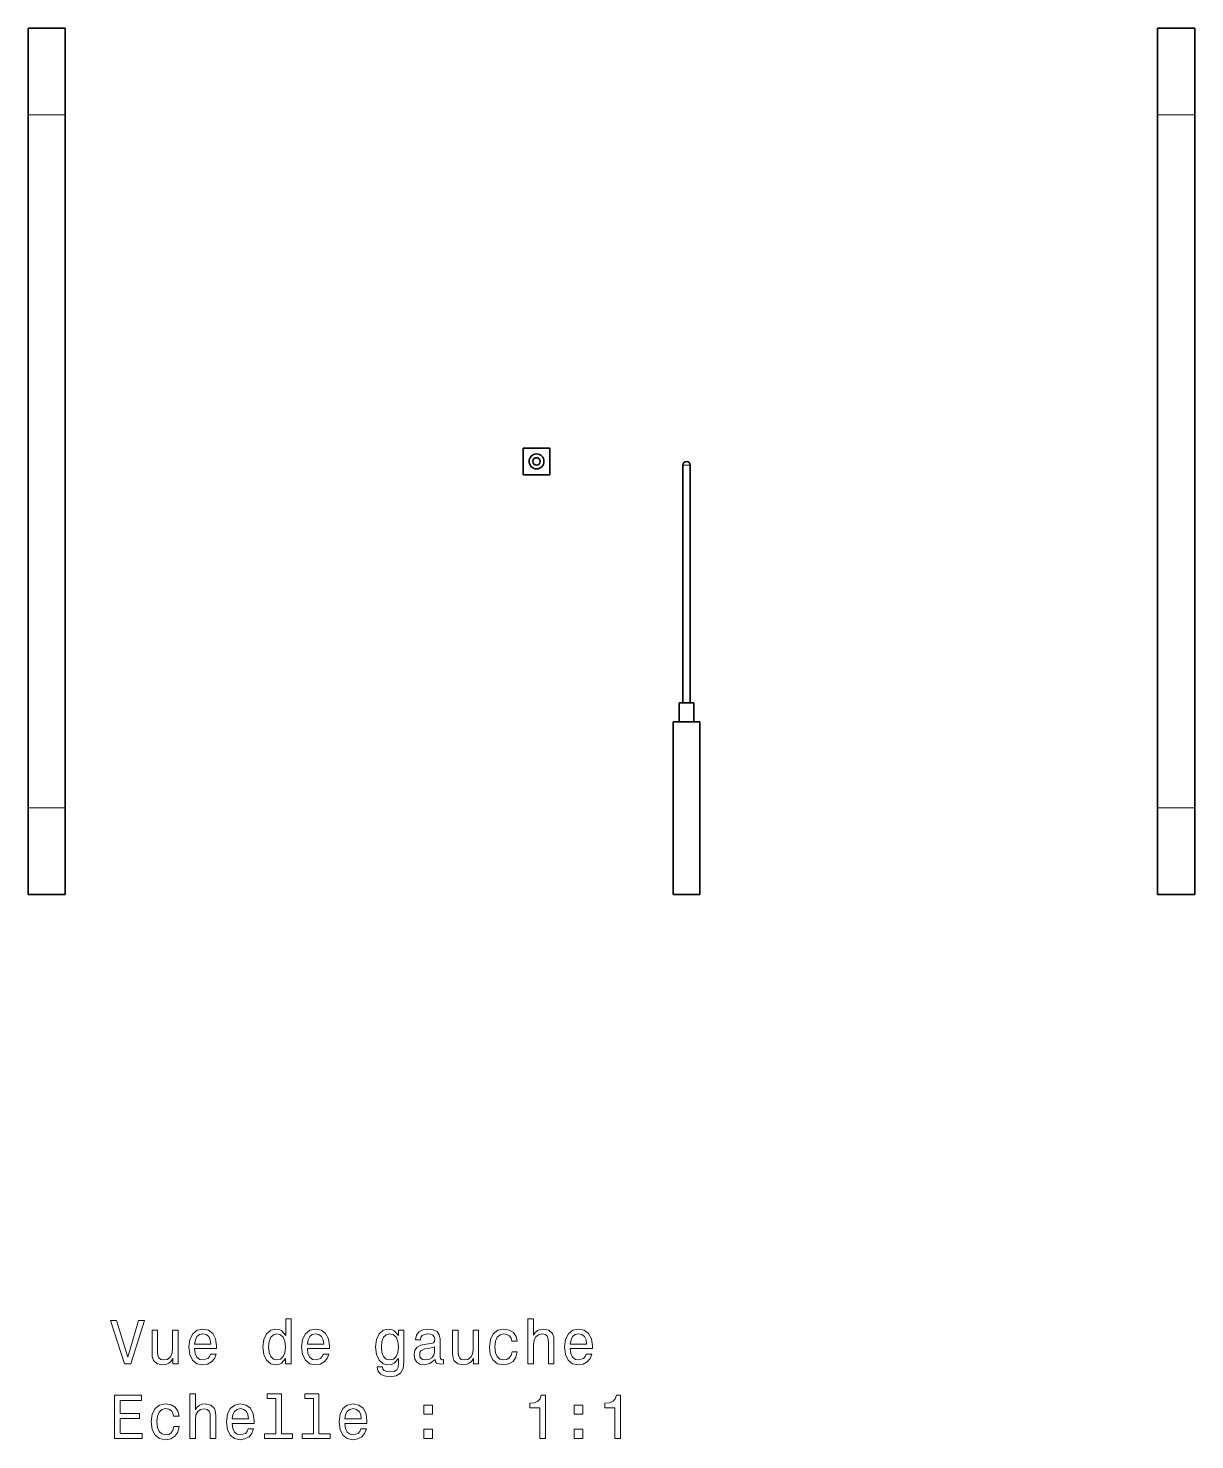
# Model space of a CAD drawing. Extents: x 317 to 941, y 143 to 776.
# Drawn here: x 667.5 to 761.8, y 341.5 to 455.5 of the extents above; entities that cross this region are included whole.
import ezdxf

# ---------------------------------------------------------------- set-up
doc = ezdxf.new("R2010")
doc.units = 0

msp = doc.modelspace()

# ---------------------------------------------------------------- linework, layer by layer
at = {"color": 7, "lineweight": 35, "ltscale": 0.075}
for p, q in [((667.49, 455.5), (670.49, 455.5)), ((761.76, 455.5), (758.76, 455.5)), ((667.49, 385.5), (670.49, 385.5)), ((761.76, 385.5), (758.76, 385.5))]:
    msp.add_line(p, q, dxfattribs=at)
at = {"color": 7, "lineweight": 35, "ltscale": 0.175}
for p, q in [((667.49, 448.5), (667.49, 455.5)), ((670.49, 448.5), (670.49, 455.5)), ((758.76, 448.5), (758.76, 455.5)), ((761.76, 448.5), (761.76, 455.5)), ((667.49, 385.5), (667.49, 392.5)), ((670.49, 385.5), (670.49, 392.5)), ((758.76, 385.5), (758.76, 392.5)), ((761.76, 385.5), (761.76, 392.5))]:
    msp.add_line(p, q, dxfattribs=at)
at = {"color": 7, "lineweight": 13, "ltscale": 0.075}
for p, q in [((667.49, 448.5), (670.49, 448.5)), ((761.76, 448.5), (758.76, 448.5)), ((667.49, 392.5), (670.49, 392.5)), ((761.76, 392.5), (758.76, 392.5))]:
    msp.add_line(p, q, dxfattribs=at)
at = {"color": 7, "lineweight": 35}
for p, q in [((667.49, 448.5), (667.49, 392.5)), ((670.49, 448.5), (670.49, 392.5)), ((758.76, 448.5), (758.76, 392.5)), ((761.76, 448.5), (761.76, 392.5))]:
    msp.add_line(p, q, dxfattribs=at)
at = {"color": 7, "lineweight": 35, "ltscale": 0.053751}
for p, q in [((707.49, 419.42), (707.49, 421.58)), ((709.64, 421.58), (709.64, 419.42)), ((721.76, 399.45), (719.61, 399.45)), ((719.61, 385.5), (721.76, 385.5))]:
    msp.add_line(p, q, dxfattribs=at)
at = {"color": 7, "lineweight": 35, "ltscale": 0.053749}
for p, q in [((709.64, 421.58), (707.49, 421.58)), ((707.49, 419.42), (709.64, 419.42))]:
    msp.add_line(p, q, dxfattribs=at)
at = {"color": 7, "lineweight": 13, "ltscale": 0.0075}
msp.add_line((720.39, 420.2), (720.69, 420.2), dxfattribs=at)
at = {"color": 7, "lineweight": 35, "ltscale": 0.479999}
for p, q in [((720.39, 420.2), (720.39, 401)), ((720.99, 420.2), (720.99, 401))]:
    msp.add_line(p, q, dxfattribs=at)
at = {"color": 7, "lineweight": 13, "ltscale": 0.007501}
msp.add_line((720.69, 420.2), (720.99, 420.2), dxfattribs=at)
at = {"color": 7, "lineweight": 35, "ltscale": 0.014999}
msp.add_line((720.69, 401), (720.09, 401), dxfattribs=at)
at = {"color": 7, "lineweight": 35, "ltscale": 0.03875}
for p, q in [((720.09, 401), (720.09, 399.45)), ((721.29, 401), (721.29, 399.45))]:
    msp.add_line(p, q, dxfattribs=at)
at = {"color": 7, "lineweight": 35, "ltscale": 0.015001}
msp.add_line((721.29, 401), (720.69, 401), dxfattribs=at)
at = {"color": 7, "lineweight": 35, "ltscale": 0.34875}
for p, q in [((719.61, 385.5), (719.61, 399.45)), ((721.76, 385.5), (721.76, 399.45))]:
    msp.add_line(p, q, dxfattribs=at)
at = {"color": 7, "lineweight": 13}
for points in [[(676.4, 351.1), (675.53, 348.12), (674.62, 351.1), (674.14, 351.1), (675.27, 347.6), (675.78, 347.6), (676.88, 351.1)], [(679.61, 350.3), (679.16, 350.3), (679.16, 348.74), (679.11, 348.38), (678.97, 348.12), (678.74, 347.95), (678.44, 347.9), (678.2, 347.94), (678.05, 348.07), (677.97, 348.27), (677.95, 348.56), (677.95, 350.3), (677.5, 350.3), (677.5, 348.52), (677.52, 348.17), (677.61, 347.87), (677.91, 347.6), (678.38, 347.5), (678.63, 347.54), (678.85, 347.63), (679.03, 347.78), (679.18, 348.01), (679.18, 347.6), (679.61, 347.6)], [(680.94, 348.82), (682.72, 348.82), (682.72, 349.03), (682.64, 349.61), (682.42, 350.04), (682.07, 350.3), (681.6, 350.4), (681.14, 350.3), (680.79, 350.02), (680.56, 349.56), (680.48, 348.95), (680.55, 348.33), (680.78, 347.88), (681.13, 347.6), (681.58, 347.5), (681.98, 347.57), (682.3, 347.74), (682.54, 348.01), (682.67, 348.37), (682.23, 348.37), (682.14, 348.17), (682.01, 348.02), (681.64, 347.9), (681.35, 347.95), (681.13, 348.13), (680.99, 348.42), (680.94, 348.81)], [(688.29, 348.01), (688.29, 347.6), (688.73, 347.6), (688.73, 351.22), (688.3, 351.22), (688.3, 349.89), (687.96, 350.27), (687.75, 350.36), (687.51, 350.4), (687.09, 350.3), (686.75, 350.02), (686.54, 349.56), (686.46, 348.95), (686.54, 348.34), (686.75, 347.88), (687.09, 347.6), (687.51, 347.5), (687.75, 347.54), (687.96, 347.63)], [(690.05, 348.82), (691.83, 348.82), (691.83, 349.03), (691.75, 349.61), (691.53, 350.04), (691.18, 350.3), (690.71, 350.4), (690.25, 350.3), (689.89, 350.02), (689.67, 349.56), (689.59, 348.95), (689.66, 348.33), (689.89, 347.88), (690.24, 347.6), (690.69, 347.5), (691.08, 347.57), (691.41, 347.74), (691.64, 348.01), (691.78, 348.37), (691.34, 348.37), (691.25, 348.17), (691.12, 348.02), (690.75, 347.9), (690.46, 347.95), (690.24, 348.13), (690.1, 348.42), (690.05, 348.81)], [(697.84, 347.72), (697.84, 350.3), (697.42, 350.3), (697.42, 349.87), (697.07, 350.26), (696.86, 350.36), (696.62, 350.4), (696.19, 350.3), (695.86, 350.02), (695.64, 349.56), (695.57, 348.95), (695.64, 348.34), (695.86, 347.88), (696.19, 347.6), (696.62, 347.5), (696.86, 347.54), (697.07, 347.63), (697.42, 348.01), (697.42, 347.63), (697.38, 347.32), (697.27, 347.11), (697.06, 346.98), (696.74, 346.94), (696.46, 346.97), (696.26, 347.04), (696.15, 347.17), (696.11, 347.35), (695.68, 347.35), (695.68, 347.33), (695.75, 347.01), (695.95, 346.76), (696.27, 346.61), (696.71, 346.55), (697.24, 346.63), (697.59, 346.84), (697.78, 347.21)], [(700.38, 347.95), (700.38, 347.93), (700.4, 347.76), (700.48, 347.64), (700.8, 347.55), (701.05, 347.59), (701.05, 347.93), (700.94, 347.91), (700.8, 347.98), (700.77, 348.18), (700.77, 349.58), (700.71, 349.94), (700.54, 350.19), (700.23, 350.34), (699.79, 350.4), (699.37, 350.34), (699.06, 350.17), (698.86, 349.9), (698.8, 349.55), (698.8, 349.52), (699.19, 349.52), (699.23, 349.73), (699.34, 349.88), (699.52, 349.97), (699.78, 350.01), (700.03, 349.98), (700.2, 349.91), (700.31, 349.77), (700.34, 349.59), (700.32, 349.38), (700.24, 349.28), (700.04, 349.23), (699.66, 349.18), (699.23, 349.09), (698.92, 348.93), (698.74, 348.68), (698.69, 348.31), (698.74, 347.97), (698.89, 347.73), (699.14, 347.57), (699.49, 347.52), (699.96, 347.62)], [(703.89, 350.3), (703.45, 350.3), (703.45, 348.74), (703.4, 348.38), (703.25, 348.12), (703.03, 347.95), (702.73, 347.9), (702.49, 347.94), (702.34, 348.07), (702.26, 348.27), (702.24, 348.56), (702.24, 350.3), (701.79, 350.3), (701.79, 348.52), (701.81, 348.17), (701.9, 347.87), (702.2, 347.6), (702.66, 347.5), (702.92, 347.54), (703.13, 347.63), (703.32, 347.78), (703.47, 348.01), (703.47, 347.6), (703.89, 347.6)], [(706.57, 349.41), (707.01, 349.41), (706.92, 349.81), (706.7, 350.13), (706.36, 350.32), (705.92, 350.4), (705.44, 350.3), (705.07, 350.02), (704.84, 349.56), (704.76, 348.94), (704.83, 348.33), (705.06, 347.88), (705.42, 347.6), (705.91, 347.5), (706.34, 347.58), (706.68, 347.79), (706.91, 348.12), (707.01, 348.56), (706.59, 348.56), (706.51, 348.28), (706.37, 348.07), (706.17, 347.94), (705.92, 347.9), (705.61, 347.96), (705.39, 348.17), (705.26, 348.49), (705.21, 348.96), (705.26, 349.41), (705.4, 349.74), (705.62, 349.94), (705.92, 350.01), (706.18, 349.97), (706.38, 349.85), (706.51, 349.66)], [(707.88, 347.6), (708.32, 347.6), (708.32, 349.16), (708.37, 349.52), (708.51, 349.78), (708.74, 349.94), (709.04, 350), (709.29, 349.95), (709.44, 349.82), (709.51, 349.59), (709.54, 349.29), (709.54, 347.6), (709.98, 347.6), (709.98, 349.38), (709.96, 349.73), (709.87, 350.03), (709.57, 350.3), (709.11, 350.4), (708.86, 350.36), (708.64, 350.27), (708.46, 350.12), (708.32, 349.91), (708.32, 351.22), (707.88, 351.22)], [(711.3, 348.82), (713.08, 348.82), (713.08, 349.03), (713, 349.61), (712.78, 350.04), (712.43, 350.3), (711.96, 350.4), (711.5, 350.3), (711.15, 350.02), (710.92, 349.56), (710.84, 348.95), (710.91, 348.33), (711.14, 347.88), (711.49, 347.6), (711.94, 347.5), (712.34, 347.57), (712.66, 347.74), (712.9, 348.01), (713.03, 348.37), (712.59, 348.37), (712.5, 348.17), (712.37, 348.02), (712, 347.9), (711.71, 347.95), (711.49, 348.13), (711.35, 348.42), (711.3, 348.81)], [(680.94, 349.19), (681, 349.54), (681.13, 349.8), (681.34, 349.96), (681.61, 350.01), (681.88, 349.96), (682.09, 349.8), (682.21, 349.54), (682.26, 349.19)], [(687.59, 350), (687.88, 349.93), (688.1, 349.73), (688.24, 349.41), (688.29, 348.95), (688.24, 348.49), (688.1, 348.17), (687.88, 347.96), (687.59, 347.9), (687.31, 347.96), (687.1, 348.17), (686.96, 348.5), (686.91, 348.95), (686.96, 349.4), (687.1, 349.73), (687.31, 349.93)], [(690.05, 349.19), (690.11, 349.54), (690.24, 349.8), (690.45, 349.96), (690.72, 350.01), (690.99, 349.96), (691.2, 349.8), (691.32, 349.54), (691.37, 349.19)], [(696.03, 348.95), (696.07, 349.4), (696.21, 349.73), (696.42, 349.93), (696.7, 350), (697, 349.93), (697.22, 349.73), (697.36, 349.4), (697.41, 348.95), (697.36, 348.49), (697.22, 348.17), (697, 347.96), (696.7, 347.9), (696.42, 347.96), (696.21, 348.17), (696.07, 348.5)], [(711.3, 349.19), (711.36, 349.54), (711.49, 349.8), (711.7, 349.96), (711.97, 350.01), (712.24, 349.96), (712.45, 349.8), (712.57, 349.54), (712.62, 349.19)], [(700.33, 348.54), (700.27, 348.28), (700.11, 348.08), (699.87, 347.95), (699.57, 347.9), (699.38, 347.93), (699.24, 348.01), (699.15, 348.15), (699.13, 348.35), (699.15, 348.52), (699.23, 348.65), (699.55, 348.79), (699.96, 348.85), (700.33, 348.97)], [(674.47, 341.55), (676.69, 341.55), (676.69, 341.97), (674.93, 341.97), (674.93, 343.16), (676.49, 343.16), (676.49, 343.58), (674.93, 343.58), (674.93, 344.63), (676.65, 344.63), (676.65, 345.05), (674.47, 345.05)], [(680.55, 341.55), (681, 341.55), (681, 343.11), (681.04, 343.47), (681.19, 343.73), (681.42, 343.89), (681.72, 343.96), (681.96, 343.9), (682.11, 343.77), (682.19, 343.54), (682.21, 343.24), (682.21, 341.55), (682.66, 341.55), (682.66, 343.33), (682.64, 343.69), (682.55, 343.99), (682.25, 344.26), (681.79, 344.35), (681.53, 344.32), (681.32, 344.22), (681.13, 344.07), (681, 343.86), (681, 345.17), (680.55, 345.17)], [(687.51, 344.8), (687.51, 341.92), (686.6, 341.92), (686.6, 341.55), (688.86, 341.55), (688.86, 341.92), (687.95, 341.92), (687.95, 345.17), (686.81, 345.17), (686.81, 344.8)], [(690.55, 344.8), (690.55, 341.92), (689.63, 341.92), (689.63, 341.55), (691.9, 341.55), (691.9, 341.92), (690.99, 341.92), (690.99, 345.17), (689.85, 345.17), (689.85, 344.8)], [(708.83, 341.55), (709.29, 341.55), (709.29, 345.07), (708.95, 345.07), (708.86, 344.77), (708.68, 344.56), (708.4, 344.44), (708.02, 344.4), (708.02, 344.04), (708.83, 344.04)], [(714.9, 341.55), (715.36, 341.55), (715.36, 345.07), (715.02, 345.07), (714.93, 344.77), (714.75, 344.56), (714.47, 344.44), (714.09, 344.4), (714.09, 344.04), (714.9, 344.04)], [(679.24, 343.36), (679.68, 343.36), (679.59, 343.76), (679.37, 344.08), (679.04, 344.28), (678.6, 344.35), (678.11, 344.25), (677.75, 343.97), (677.51, 343.51), (677.43, 342.9), (677.51, 342.29), (677.74, 341.83), (678.09, 341.55), (678.58, 341.45), (679.02, 341.53), (679.35, 341.74), (679.59, 342.07), (679.69, 342.52), (679.26, 342.52), (679.19, 342.24), (679.05, 342.02), (678.85, 341.89), (678.6, 341.85), (678.29, 341.92), (678.07, 342.12), (677.93, 342.45), (677.89, 342.91), (677.93, 343.36), (678.07, 343.69), (678.3, 343.89), (678.6, 343.97), (678.86, 343.92), (679.06, 343.8), (679.19, 343.61)], [(683.98, 342.77), (685.75, 342.77), (685.76, 342.98), (685.68, 343.56), (685.46, 344), (685.1, 344.26), (684.63, 344.35), (684.18, 344.25), (683.82, 343.97), (683.6, 343.51), (683.52, 342.91), (683.59, 342.29), (683.82, 341.83), (684.17, 341.55), (684.62, 341.45), (685.01, 341.52), (685.34, 341.69), (685.57, 341.96), (685.71, 342.33), (685.27, 342.33), (685.18, 342.12), (685.05, 341.97), (684.68, 341.85), (684.39, 341.91), (684.17, 342.08), (684.03, 342.37), (683.98, 342.76)], [(683.98, 343.15), (684.03, 343.5), (684.17, 343.75), (684.38, 343.91), (684.65, 343.97), (684.92, 343.91), (685.12, 343.75), (685.25, 343.5), (685.3, 343.15)], [(693.09, 342.77), (694.86, 342.77), (694.87, 342.98), (694.79, 343.56), (694.56, 344), (694.21, 344.26), (693.74, 344.35), (693.28, 344.25), (692.93, 343.97), (692.7, 343.51), (692.62, 342.91), (692.7, 342.29), (692.93, 341.83), (693.27, 341.55), (693.73, 341.45), (694.12, 341.52), (694.44, 341.69), (694.68, 341.96), (694.82, 342.33), (694.38, 342.33), (694.29, 342.12), (694.16, 341.97), (693.78, 341.85), (693.5, 341.91), (693.28, 342.08), (693.14, 342.37), (693.09, 342.76)], [(693.09, 343.15), (693.14, 343.5), (693.28, 343.75), (693.49, 343.91), (693.76, 343.97), (694.03, 343.91), (694.23, 343.75), (694.36, 343.5), (694.4, 343.15)], [(699.47, 343.51), (700.16, 343.51), (700.16, 344.26), (699.47, 344.26)], [(711.61, 343.51), (712.31, 343.51), (712.31, 344.26), (711.61, 344.26)], [(699.47, 341.55), (700.16, 341.55), (700.16, 342.3), (699.47, 342.3)], [(711.61, 341.55), (712.31, 341.55), (712.31, 342.3), (711.61, 342.3)]]:
    msp.add_lwpolyline(points, close=True, dxfattribs=at)
at = {"color": 7, "lineweight": 35}
for radius in [0.6, 0.3]:
    msp.add_circle((708.57, 420.5), radius, dxfattribs=at)
for start, end in [(90, 180), (360, 90)]:
    msp.add_arc((720.69, 420.2), 0.3, start, end, dxfattribs=at)

doc.saveas('drawing.dxf')
